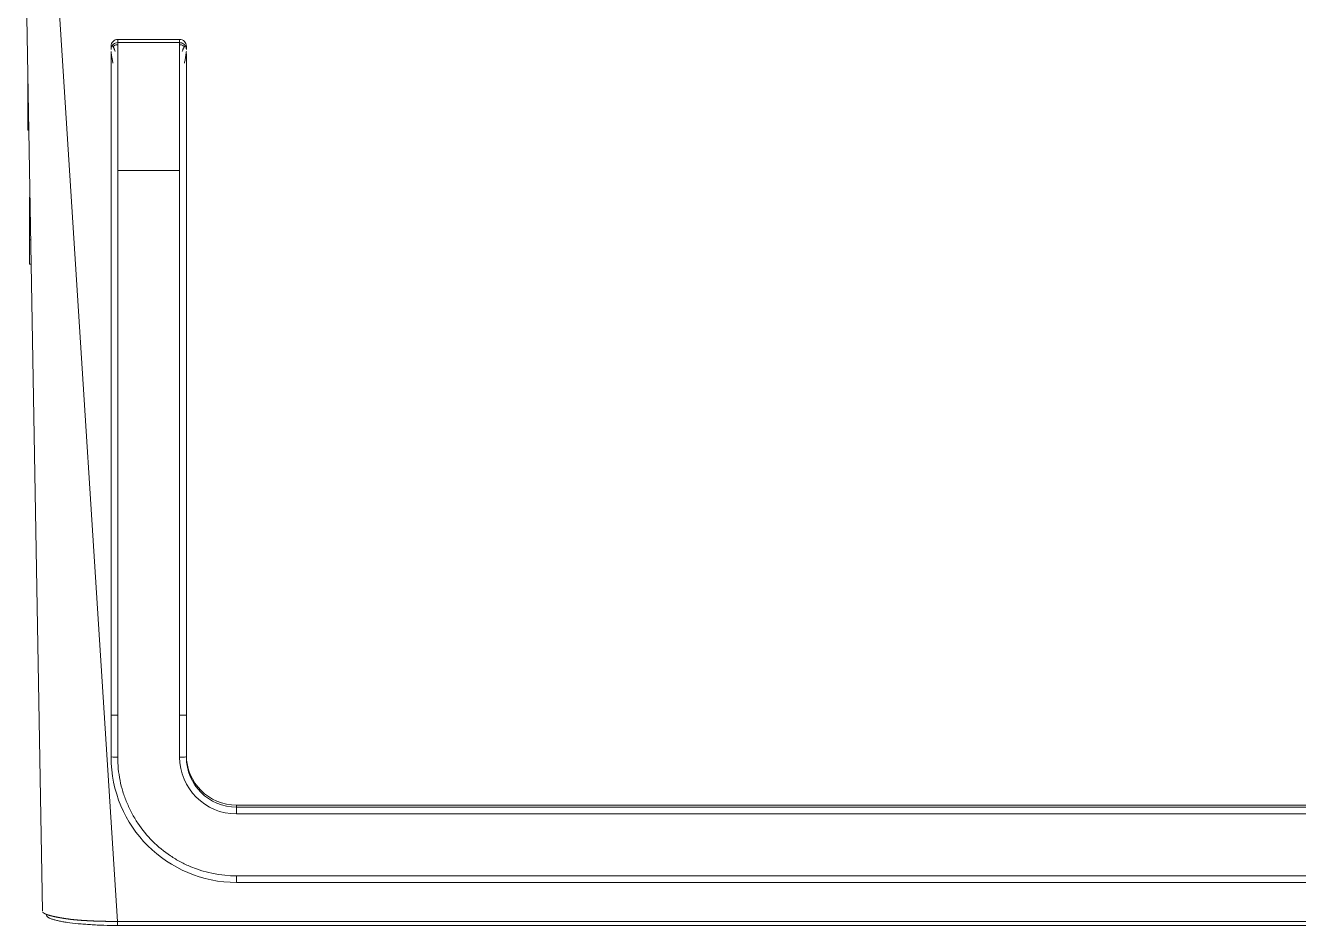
# Model space of a CAD drawing. Header units: millimetres. Extents: x 2433 to 4809, y -10272 to -6912.
# Drawn here: x 2937 to 3089.1, y -7310.2 to -7202.6 of the extents above; entities that cross this region are included whole.
import ezdxf

# ---------------------------------------------------------------- set-up
doc = ezdxf.new("R2010")
doc.units = ezdxf.units.MM

msp = doc.modelspace()

# ---------------------------------------------------------------- linework, layer by layer
at = {"linetype": 'Continuous', "lineweight": 18, "extrusion": (-1.22465e-16, -1, 0)}
for p, q in [((2936.97, -7192.58), (2938.99, -7308.43)), ((2947.2, -7205.49), (2947.2, -7205.11)), ((2956.2, -7205.11), (2956.2, -7205.5)), ((2937.26, -7211.65), (2937.26, -7209.34)), ((2937.26, -7211.65), (2937.26, -7215.14)), ((2937.26, -7215.14), (2937.36, -7215.14)), ((2937.46, -7228.25), (2937.46, -7223.14)), ((2937.5, -7223.14), (2937.46, -7223.14)), ((2937.46, -7228.25), (2937.46, -7231.14)), ((2937.46, -7231.14), (2937.64, -7231.14)), ((2947.2, -7285.02), (2947.2, -7290.02)), ((2956.2, -7285.02), (2956.2, -7290.02)), ((3184.51, -7295.78), (2962.2, -7295.78)), ((2962.2, -7305.02), (3184.51, -7305.02)), ((2947.85, -7310.16), (3184.5, -7310.16))]:
    msp.add_line(p, q, dxfattribs=at)
at = {"linetype": 'Continuous', "lineweight": 13, "extrusion": (-1.22465e-16, -1, 0)}
for p, q in [((2940.48, -7192.58), (2947.99, -7309.66)), ((2948, -7204.69), (2955.4, -7204.69)), ((2937.3, -7211.65), (2937.26, -7211.65)), ((2955.4, -7219.95), (2948, -7219.95)), ((2937.59, -7228.25), (2937.46, -7228.25)), ((2948, -7285.03), (2948, -7290.03)), ((2955.4, -7285.03), (2955.4, -7290.03)), ((2962.2, -7295.78), (2962.2, -7296.02)), ((2962.2, -7296.02), (3184.51, -7296.02)), ((2962.2, -7296.83), (2962.2, -7296.02)), ((2962.2, -7296.83), (3184.51, -7296.83)), ((2962.2, -7304.23), (2962.2, -7305.02)), ((3184.51, -7304.23), (2962.2, -7304.23)), ((2947.99, -7309.66), (3184.51, -7309.66))]:
    msp.add_line(p, q, dxfattribs=at)
at = {"linetype": 'Continuous', "lineweight": 18}
for centre, major_axis, start_param, end_param in [((2948, -7205.11), (0.8, 0), 1.570797, 3.141612), ((2955.4, -7205.11), (0.8, 0), 6.283165, 7.853981), ((2962.2, -7290.02), (15, 0), 3.141593, 4.712389), ((2962.2, -7289.79), (6, 0), 3.141593, 4.712389), ((2962.2, -7290.02), (-6, 0), 0, 1.570796)]:
    msp.add_ellipse(centre, major_axis=major_axis, ratio=0.999848, start_param=start_param, end_param=end_param, dxfattribs=at)
at = {"linetype": 'Continuous', "lineweight": 13}
for centre, major_axis, ratio, start_param, end_param in [((2948, -7290.02), (-0.8, 0), 0.017452, 0, 1.570796), ((2955.4, -7290.02), (0.8, 0), 0.017452, 4.712389, 6.283185), ((2962.2, -7290.03), (6.8, 0), 0.999848, 3.141593, 4.712389)]:
    msp.add_ellipse(centre, major_axis=major_axis, ratio=ratio, start_param=start_param, end_param=end_param, dxfattribs=at)
for points, knots in [([(2948, -7204.69), (2947.91, -7204.69), (2947.8, -7204.71), (2947.61, -7204.79), (2947.51, -7204.85), (2947.36, -7205.01), (2947.29, -7205.1), (2947.22, -7205.3), (2947.2, -7205.4), (2947.2, -7205.49)], [0, 0, 0, 0, 0.25, 0.25, 0.5, 0.5, 0.75, 0.75, 1, 1, 1, 1]), ([(2948, -7204.69), (2948, -7204.7), (2948, -7204.74), (2948, -7204.85), (2948, -7204.93), (2948, -7205.14), (2948, -7205.27), (2948, -7205.57), (2948, -7205.74), (2948, -7206.13), (2948, -7206.35), (2948, -7206.83), (2948, -7207.09), (2948, -7207.65), (2948, -7207.95), (2948, -7208.58), (2948, -7208.92), (2948, -7209.63), (2948, -7210), (2948, -7210.77), (2948, -7211.17), (2948, -7211.99), (2948, -7212.42), (2948, -7213.29), (2948, -7213.74), (2948, -7214.65), (2948, -7215.12), (2948, -7216.06), (2948, -7216.54), (2948, -7217.51), (2948, -7217.99), (2948, -7218.97), (2948, -7219.46), (2948, -7219.95)], [0, 0, 0, 0, 0.0625, 0.0625, 0.125, 0.125, 0.1875, 0.1875, 0.25, 0.25, 0.3125, 0.3125, 0.375, 0.375, 0.4375, 0.4375, 0.5, 0.5, 0.5625, 0.5625, 0.625, 0.625, 0.6875, 0.6875, 0.75, 0.75, 0.8125, 0.8125, 0.875, 0.875, 0.9375, 0.9375, 1, 1, 1, 1]), ([(2955.4, -7204.69), (2955.4, -7204.69), (2955.41, -7204.69), (2955.42, -7204.69), (2955.43, -7204.69), (2955.44, -7204.7), (2955.45, -7204.7), (2955.46, -7204.7), (2955.48, -7204.7), (2955.49, -7204.7), (2955.5, -7204.7), (2955.51, -7204.7), (2955.53, -7204.7), (2955.54, -7204.71), (2955.55, -7204.71), (2955.57, -7204.71), (2955.58, -7204.71), (2955.59, -7204.72), (2955.61, -7204.72), (2955.62, -7204.73), (2955.64, -7204.73), (2955.65, -7204.73), (2955.67, -7204.74), (2955.68, -7204.75), (2955.7, -7204.75), (2955.71, -7204.76), (2955.73, -7204.76), (2955.74, -7204.77), (2955.76, -7204.78), (2955.77, -7204.79), (2955.79, -7204.8), (2955.8, -7204.8), (2955.82, -7204.81), (2955.84, -7204.82), (2955.85, -7204.83), (2955.87, -7204.85), (2955.88, -7204.86), (2955.9, -7204.87), (2955.91, -7204.88), (2955.93, -7204.89), (2955.94, -7204.91), (2955.96, -7204.92), (2955.97, -7204.94), (2955.99, -7204.95), (2956, -7204.97), (2956.02, -7204.99), (2956.03, -7205), (2956.05, -7205.02), (2956.06, -7205.04), (2956.07, -7205.06), (2956.08, -7205.08), (2956.1, -7205.1), (2956.11, -7205.12), (2956.12, -7205.14), (2956.13, -7205.16), (2956.14, -7205.19), (2956.15, -7205.21), (2956.16, -7205.23), (2956.16, -7205.26), (2956.17, -7205.28), (2956.18, -7205.31), (2956.18, -7205.33), (2956.19, -7205.36), (2956.19, -7205.39), (2956.2, -7205.41), (2956.2, -7205.44), (2956.2, -7205.47), (2956.2, -7205.49), (2956.2, -7205.5)], [0, 0, 0, 0, 0.0081, 0.016418, 0.024952, 0.033704, 0.042672, 0.051857, 0.061259, 0.070879, 0.080715, 0.090768, 0.101038, 0.111525, 0.122229, 0.13315, 0.144288, 0.155642, 0.167214, 0.179003, 0.191009, 0.203231, 0.215671, 0.228328, 0.241201, 0.254292, 0.267599, 0.281123, 0.294865, 0.308823, 0.322998, 0.337391, 0.352, 0.366826, 0.381869, 0.397129, 0.412606, 0.4283, 0.444211, 0.460339, 0.476684, 0.493245, 0.510024, 0.52702, 0.544232, 0.561662, 0.579309, 0.597172, 0.615252, 0.63355, 0.652064, 0.670795, 0.689744, 0.708909, 0.728291, 0.74789, 0.767706, 0.787739, 0.807989, 0.828456, 0.849139, 0.87004, 0.891158, 0.912492, 0.934044, 0.955812, 0.977798, 1, 1, 1, 1]), ([(2955.4, -7204.69), (2955.4, -7204.7), (2955.4, -7204.84), (2955.4, -7205.61), (2955.4, -7207.34), (2955.4, -7209.36), (2955.4, -7211.27), (2955.4, -7213.33), (2955.4, -7215.61), (2955.4, -7217.67), (2955.4, -7218.71), (2955.4, -7219.31), (2955.4, -7219.68), (2955.4, -7219.89), (2955.4, -7219.95)], [0, 0, 0, 0, 0.076401, 0.229012, 0.381623, 0.534233, 0.610539, 0.686844, 0.839455, 0.91576, 0.953913, 0.972989, 0.992066, 1, 1, 1, 1]), ([(2955.4, -7219.95), (2955.4, -7220.04), (2955.4, -7220.27), (2955.4, -7220.79), (2955.4, -7221.49), (2955.4, -7222.35), (2955.4, -7224.07), (2955.4, -7226.65), (2955.4, -7233.51), (2955.4, -7243.82), (2955.4, -7262.14), (2955.4, -7275.87), (2955.4, -7285.03)], [0, 0, 0, 0, 0.003853, 0.01045, 0.023644, 0.036838, 0.050032, 0.102808, 0.155584, 0.366688, 0.577792, 1, 1, 1, 1]), ([(2947.2, -7285.02), (2947.2, -7285.02), (2947.23, -7285.03), (2947.41, -7285.03), (2947.7, -7285.03), (2947.9, -7285.03), (2948, -7285.03)], [0, 0, 0, 0, 0.245521, 0.497014, 0.748507, 1, 1, 1, 1]), ([(2955.4, -7285.03), (2955.49, -7285.03), (2955.7, -7285.03), (2955.98, -7285.03), (2956.17, -7285.03), (2956.2, -7285.02), (2956.2, -7285.02)], [0, 0, 0, 0, 0.251186, 0.502371, 0.753557, 1, 1, 1, 1]), ([(2947.99, -7310.15), (2947.99, -7310.16), (2947.99, -7310.16), (2947.99, -7310.12), (2947.99, -7310.09), (2947.99, -7309.99), (2947.99, -7309.93), (2947.99, -7309.8), (2947.99, -7309.73), (2947.99, -7309.66)], [0, 0, 0, 0, 0.25, 0.25, 0.5, 0.5, 0.75, 0.75, 1, 1, 1, 1])]:
    msp.add_open_spline(points, degree=3, knots=knots, dxfattribs=at)
at = {"linetype": 'Continuous', "lineweight": 18}
for points, knots in [([(2948, -7204.93), (2947.95, -7204.94), (2947.85, -7204.95), (2947.7, -7204.99), (2947.55, -7205.07), (2947.47, -7205.14), (2947.43, -7205.18)], [0, 0, 0, 0, 0.233601, 0.480473, 0.737772, 1, 1, 1, 1]), ([(2955.97, -7205.18), (2955.93, -7205.14), (2955.84, -7205.07), (2955.7, -7204.99), (2955.55, -7204.95), (2955.45, -7204.94), (2955.4, -7204.93)], [0, 0, 0, 0, 0.262223, 0.519523, 0.766397, 1, 1, 1, 1]), ([(2947.2, -7285.02), (2947.2, -7277.72), (2947.2, -7266.77), (2947.2, -7254), (2947.2, -7247.62), (2947.2, -7244.42), (2947.2, -7242.83), (2947.2, -7242.03), (2947.2, -7241.63), (2947.2, -7241.43), (2947.2, -7241.33), (2947.2, -7241.28), (2947.2, -7241.25), (2947.2, -7241.24), (2947.2, -7241.24), (2947.2, -7241.23), (2947.2, -7241.23), (2947.2, -7240.65), (2947.2, -7238.84), (2947.2, -7235.1), (2947.2, -7232.83), (2947.2, -7231.59), (2947.2, -7230.94), (2947.2, -7230.61), (2947.2, -7230.45), (2947.2, -7230.37), (2947.2, -7230.32), (2947.2, -7230.3), (2947.2, -7230.29), (2947.2, -7230.29), (2947.2, -7230.28), (2947.2, -7230.28), (2947.2, -7229.96), (2947.2, -7229.03), (2947.2, -7227.18), (2947.2, -7226.06), (2947.2, -7225.45), (2947.2, -7225.13), (2947.2, -7224.97), (2947.2, -7224.89), (2947.2, -7224.85), (2947.2, -7224.83), (2947.2, -7224.82), (2947.2, -7224.81), (2947.2, -7224.81), (2947.2, -7224.35), (2947.2, -7223.67), (2947.2, -7222.87), (2947.2, -7222.47), (2947.2, -7222.27), (2947.2, -7222.17), (2947.2, -7222.13), (2947.2, -7222.1), (2947.2, -7222.08), (2947.2, -7221.87), (2947.2, -7221.54), (2947.2, -7221.13), (2947.2, -7220.92), (2947.2, -7220.83), (2947.2, -7220.76), (2947.2, -7220.73), (2947.2, -7220.58), (2947.2, -7220.41), (2947.2, -7220.24), (2947.2, -7220.17), (2947.2, -7220.16), (2947.2, -7220.13), (2947.2, -7220.08), (2947.2, -7219.89), (2947.2, -7219.68), (2947.2, -7219.5), (2947.2, -7219.42), (2947.2, -7219.37), (2947.2, -7219.36), (2947.2, -7219.35), (2947.2, -7219.34), (2947.2, -7218.88), (2947.2, -7218.21), (2947.2, -7217.54), (2947.2, -7217.09), (2947.2, -7216.87), (2947.2, -7216.21), (2947.2, -7215.55), (2947.2, -7214.91), (2947.2, -7214.49), (2947.2, -7214.28), (2947.2, -7213.65), (2947.2, -7213.04), (2947.2, -7212.46), (2947.2, -7212.07), (2947.2, -7211.89), (2947.2, -7211.32), (2947.2, -7210.96), (2947.2, -7210.26), (2947.2, -7209.93), (2947.2, -7209.29), (2947.2, -7208.99), (2947.2, -7208.42), (2947.2, -7208.15), (2947.2, -7207.65), (2947.2, -7207.41), (2947.2, -7206.98), (2947.2, -7206.79), (2947.2, -7206.44), (2947.2, -7206.28), (2947.2, -7206.11), (2947.2, -7206.07), (2947.2, -7206.03)], [0, 0, 0, 0, 0.261054, 0.391581, 0.456845, 0.489476, 0.505792, 0.51395, 0.518029, 0.520069, 0.521088, 0.521598, 0.521853, 0.521981, 0.522044, 0.522044, 0.522108, 0.522108, 0.587372, 0.620003, 0.636319, 0.644477, 0.648556, 0.650596, 0.651615, 0.652125, 0.65238, 0.652508, 0.652571, 0.652603, 0.652603, 0.652635, 0.652635, 0.685267, 0.701583, 0.709741, 0.71382, 0.715859, 0.716879, 0.717389, 0.717644, 0.717771, 0.717835, 0.717835, 0.717899, 0.717899, 0.734214, 0.742372, 0.746451, 0.748491, 0.749511, 0.75002, 0.75002, 0.75053, 0.75053, 0.758688, 0.762767, 0.764807, 0.765826, 0.765826, 0.766846, 0.766846, 0.770925, 0.772965, 0.772965, 0.773474, 0.773474, 0.773984, 0.775004, 0.779083, 0.781123, 0.782142, 0.782652, 0.782907, 0.782907, 0.783162, 0.783162, 0.799478, 0.807636, 0.807636, 0.815794, 0.815794, 0.83211, 0.840268, 0.840268, 0.848426, 0.848426, 0.864741, 0.872899, 0.872899, 0.881057, 0.881057, 0.897373, 0.897373, 0.913689, 0.913689, 0.930005, 0.930005, 0.946321, 0.946321, 0.962637, 0.962637, 0.978953, 0.978953, 0.995268, 0.995268, 1, 1, 1, 1]), ([(2956.2, -7206.03), (2956.2, -7206.19), (2956.2, -7206.38), (2956.2, -7206.79), (2956.2, -7207.08), (2956.2, -7207.42), (2956.2, -7207.65), (2956.2, -7207.78), (2956.2, -7208.41), (2956.2, -7208.97), (2956.2, -7209.93), (2956.2, -7210.43), (2956.2, -7210.96), (2956.2, -7211.32), (2956.2, -7211.51), (2956.2, -7212.07), (2956.2, -7212.45), (2956.2, -7213.25), (2956.2, -7213.65), (2956.2, -7214.91), (2956.2, -7215.76), (2956.2, -7217.09), (2956.2, -7217.76), (2956.2, -7218.55), (2956.2, -7218.94), (2956.2, -7219.14), (2956.2, -7219.24), (2956.2, -7219.28), (2956.2, -7219.31), (2956.2, -7219.32), (2956.2, -7219.43), (2956.2, -7219.59), (2956.2, -7219.8), (2956.2, -7219.9), (2956.2, -7219.96), (2956.2, -7219.99), (2956.2, -7220), (2956.2, -7220.01), (2956.2, -7220.02), (2956.2, -7220.1), (2956.2, -7220.25), (2956.2, -7220.46), (2956.2, -7220.58), (2956.2, -7220.64), (2956.2, -7220.67), (2956.2, -7220.68), (2956.2, -7220.69), (2956.2, -7220.7), (2956.2, -7221.07), (2956.2, -7221.51), (2956.2, -7221.85), (2956.2, -7221.98), (2956.2, -7222.03), (2956.2, -7222.05), (2956.2, -7222.06), (2956.2, -7222.06), (2956.2, -7222.07), (2956.2, -7222.07), (2956.2, -7222.98), (2956.2, -7223.9), (2956.2, -7226.63), (2956.2, -7228.46), (2956.2, -7232.11), (2956.2, -7233.93), (2956.2, -7236.67), (2956.2, -7238.04), (2956.2, -7239.63), (2956.2, -7240.43), (2956.2, -7240.83), (2956.2, -7241.03), (2956.2, -7241.13), (2956.2, -7241.18), (2956.2, -7241.2), (2956.2, -7241.22), (2956.2, -7241.22), (2956.2, -7241.23), (2956.2, -7241.23), (2956.2, -7241.25), (2956.2, -7241.95), (2956.2, -7243.93), (2956.2, -7245.22), (2956.2, -7245.94), (2956.2, -7246.31), (2956.2, -7246.51), (2956.2, -7246.6), (2956.2, -7246.65), (2956.2, -7246.67), (2956.2, -7246.69), (2956.2, -7248.32), (2956.2, -7250.22), (2956.2, -7251.51), (2956.2, -7251.92), (2956.2, -7252.07), (2956.2, -7252.13), (2956.2, -7252.15), (2956.2, -7252.17), (2956.2, -7252.17), (2956.2, -7252.17), (2956.2, -7252.18), (2956.2, -7252.18), (2956.2, -7252.18), (2956.2, -7254.05), (2956.2, -7256.82), (2956.2, -7259.99), (2956.2, -7261.56), (2956.2, -7262.34), (2956.2, -7262.73), (2956.2, -7262.93), (2956.2, -7263.03), (2956.2, -7263.08), (2956.2, -7263.1), (2956.2, -7263.11), (2956.2, -7263.12), (2956.2, -7263.12), (2956.2, -7263.12), (2956.2, -7276.57), (2956.2, -7283.87), (2956.2, -7285.02)], [0, 0, 0, 0, 0.021047, 0.021047, 0.037363, 0.045521, 0.045521, 0.053679, 0.053679, 0.086311, 0.086311, 0.102627, 0.110785, 0.110785, 0.118943, 0.118943, 0.135259, 0.135259, 0.151574, 0.151574, 0.184206, 0.184206, 0.200522, 0.20868, 0.212759, 0.214799, 0.215818, 0.216328, 0.216328, 0.216838, 0.216838, 0.220917, 0.222956, 0.223976, 0.224486, 0.224741, 0.224868, 0.224868, 0.224996, 0.224996, 0.229075, 0.231114, 0.232134, 0.232644, 0.232899, 0.233026, 0.233026, 0.233154, 0.233154, 0.241312, 0.245391, 0.24743, 0.24845, 0.24896, 0.249215, 0.249342, 0.249342, 0.24947, 0.24947, 0.282101, 0.282101, 0.347365, 0.347365, 0.412628, 0.412628, 0.44526, 0.461576, 0.469734, 0.473813, 0.475853, 0.476872, 0.477382, 0.477637, 0.477765, 0.477828, 0.477828, 0.477892, 0.477892, 0.510524, 0.52684, 0.534998, 0.539077, 0.541116, 0.542136, 0.542646, 0.542901, 0.542901, 0.543155, 0.543155, 0.575787, 0.592103, 0.600261, 0.60434, 0.60638, 0.607399, 0.607909, 0.608164, 0.608292, 0.608355, 0.608355, 0.608419, 0.608419, 0.673682, 0.706314, 0.72263, 0.730788, 0.734867, 0.736907, 0.737926, 0.738436, 0.738691, 0.738819, 0.738882, 0.738882, 0.738946, 0.738946, 1, 1, 1, 1]), ([(2948, -7290.03), (2948, -7290.5), (2948.02, -7290.97), (2948.11, -7291.9), (2948.18, -7292.36), (2948.37, -7293.28), (2948.48, -7293.72), (2948.75, -7294.61), (2948.91, -7295.05), (2949.27, -7295.91), (2949.46, -7296.33), (2949.9, -7297.15), (2950.14, -7297.54), (2950.91, -7298.7), (2951.5, -7299.42), (2952.82, -7300.73), (2953.53, -7301.31), (2954.69, -7302.09), (2955.09, -7302.33), (2955.9, -7302.77), (2956.32, -7302.96), (2958.48, -7303.86), (2960.29, -7304.22), (2962.2, -7304.23)], [0, 0, 0, 0, 0.0625, 0.0625, 0.125, 0.125, 0.1875, 0.1875, 0.25, 0.25, 0.3125, 0.3125, 0.375, 0.375, 0.5, 0.5, 0.625, 0.625, 0.6875, 0.6875, 0.75, 0.75, 1, 1, 1, 1]), ([(2939.03, -7308.55), (2939.03, -7308.55), (2939.03, -7308.56), (2939.04, -7308.56), (2939.04, -7308.57), (2939.05, -7308.58), (2939.06, -7308.58), (2939.06, -7308.59), (2939.07, -7308.6), (2939.08, -7308.6), (2939.08, -7308.61), (2939.09, -7308.62), (2939.1, -7308.62), (2939.11, -7308.63), (2939.11, -7308.64), (2939.12, -7308.64), (2939.13, -7308.65), (2939.14, -7308.66), (2939.15, -7308.66), (2939.16, -7308.67), (2939.17, -7308.68), (2939.18, -7308.68), (2939.19, -7308.69), (2939.2, -7308.7), (2939.21, -7308.7), (2939.23, -7308.71), (2939.24, -7308.72), (2939.25, -7308.72), (2939.26, -7308.73), (2939.28, -7308.74), (2939.29, -7308.74), (2939.3, -7308.75), (2939.32, -7308.76), (2939.33, -7308.76), (2939.34, -7308.77), (2939.36, -7308.78), (2939.37, -7308.78), (2939.39, -7308.79), (2939.41, -7308.8), (2939.42, -7308.81), (2939.44, -7308.81), (2939.46, -7308.82), (2939.47, -7308.83), (2939.49, -7308.83), (2939.51, -7308.84), (2939.53, -7308.85), (2939.54, -7308.85), (2939.56, -7308.86), (2939.58, -7308.87), (2939.6, -7308.87), (2939.62, -7308.88), (2939.64, -7308.89), (2939.66, -7308.89), (2939.68, -7308.9), (2939.7, -7308.91), (2939.73, -7308.91), (2939.75, -7308.92), (2939.77, -7308.93), (2939.79, -7308.93), (2939.81, -7308.94), (2939.84, -7308.95), (2939.86, -7308.95), (2939.88, -7308.96), (2939.91, -7308.97), (2939.93, -7308.97), (2939.96, -7308.98), (2939.98, -7308.99), (2940.01, -7308.99), (2940.03, -7309), (2940.06, -7309.01), (2940.09, -7309.01), (2940.11, -7309.02), (2940.14, -7309.03), (2940.17, -7309.03), (2940.2, -7309.04), (2940.22, -7309.05), (2940.25, -7309.05), (2940.28, -7309.06), (2940.31, -7309.07), (2940.34, -7309.07), (2940.37, -7309.08), (2940.4, -7309.09), (2940.43, -7309.09), (2940.46, -7309.1), (2940.49, -7309.11), (2940.52, -7309.11), (2940.55, -7309.12), (2940.58, -7309.13), (2940.62, -7309.13), (2940.65, -7309.14), (2940.68, -7309.15), (2940.71, -7309.15), (2940.75, -7309.16), (2940.78, -7309.17), (2940.81, -7309.17), (2940.85, -7309.18), (2940.88, -7309.19), (2940.92, -7309.19), (2940.95, -7309.2), (2940.99, -7309.21), (2941.02, -7309.21), (2941.06, -7309.22), (2941.09, -7309.22), (2941.13, -7309.23), (2941.17, -7309.24), (2941.2, -7309.24), (2941.24, -7309.25), (2941.28, -7309.26), (2941.32, -7309.26), (2941.35, -7309.27), (2941.39, -7309.28), (2941.43, -7309.28), (2941.47, -7309.29), (2941.51, -7309.3), (2941.55, -7309.3), (2941.59, -7309.31), (2941.63, -7309.32), (2941.68, -7309.32), (2941.73, -7309.33), (2941.79, -7309.34), (2941.84, -7309.35), (2941.9, -7309.36), (2941.95, -7309.37), (2942.01, -7309.37), (2942.07, -7309.38), (2942.13, -7309.39), (2942.19, -7309.4), (2942.25, -7309.4), (2942.31, -7309.41), (2942.37, -7309.42), (2942.43, -7309.43), (2942.49, -7309.43), (2942.55, -7309.44), (2942.62, -7309.45), (2942.68, -7309.45), (2942.74, -7309.46), (2942.81, -7309.47), (2942.87, -7309.47), (2942.94, -7309.48), (2943.01, -7309.48), (2943.08, -7309.49), (2943.14, -7309.5), (2943.21, -7309.5), (2943.28, -7309.51), (2943.35, -7309.51), (2943.42, -7309.52), (2943.49, -7309.53), (2943.57, -7309.53), (2943.64, -7309.54), (2943.71, -7309.54), (2943.78, -7309.55), (2943.86, -7309.55), (2943.93, -7309.56), (2944.01, -7309.56), (2944.08, -7309.57), (2944.16, -7309.57), (2944.23, -7309.57), (2944.31, -7309.58), (2944.39, -7309.58), (2944.47, -7309.59), (2944.54, -7309.59), (2944.62, -7309.59), (2944.7, -7309.6), (2944.78, -7309.6), (2944.86, -7309.61), (2944.94, -7309.61), (2945.02, -7309.61), (2945.1, -7309.62), (2945.18, -7309.62), (2945.26, -7309.62), (2945.35, -7309.63), (2945.43, -7309.63), (2945.51, -7309.63), (2945.59, -7309.63), (2945.68, -7309.64), (2945.76, -7309.64), (2945.84, -7309.64), (2945.93, -7309.64), (2946.01, -7309.64), (2946.1, -7309.65), (2946.18, -7309.65), (2946.27, -7309.65), (2946.35, -7309.65), (2946.44, -7309.65), (2946.52, -7309.66), (2946.61, -7309.66), (2946.7, -7309.66), (2946.78, -7309.66), (2946.87, -7309.66), (2946.95, -7309.66), (2947.04, -7309.66), (2947.13, -7309.66), (2947.21, -7309.66), (2947.3, -7309.66), (2947.39, -7309.66), (2947.47, -7309.66), (2947.56, -7309.66), (2947.65, -7309.66), (2947.73, -7309.66), (2947.82, -7309.66), (2947.91, -7309.66), (2947.96, -7309.66), (2947.99, -7309.66)], [0, 0, 0, 0, 0.003494, 0.007254, 0.01102, 0.014795, 0.018576, 0.022365, 0.026162, 0.029965, 0.033776, 0.037593, 0.041418, 0.04525, 0.049088, 0.052934, 0.056786, 0.060645, 0.064511, 0.068383, 0.072262, 0.076147, 0.080039, 0.083938, 0.087843, 0.091754, 0.095672, 0.099596, 0.103526, 0.107463, 0.111405, 0.115354, 0.119309, 0.123271, 0.127238, 0.131212, 0.135191, 0.139177, 0.143168, 0.147166, 0.151169, 0.155179, 0.159195, 0.163216, 0.167244, 0.171277, 0.175317, 0.179362, 0.183413, 0.187471, 0.191534, 0.195603, 0.199679, 0.20376, 0.207846, 0.211939, 0.216036, 0.22014, 0.224248, 0.228362, 0.232481, 0.236604, 0.240733, 0.244867, 0.249005, 0.253148, 0.257296, 0.261447, 0.265604, 0.269764, 0.273929, 0.278097, 0.28227, 0.286446, 0.290627, 0.29481, 0.298998, 0.303188, 0.307383, 0.31158, 0.315781, 0.319984, 0.324191, 0.3284, 0.332613, 0.336828, 0.341045, 0.345266, 0.349488, 0.353713, 0.35794, 0.36217, 0.366401, 0.370635, 0.37487, 0.379107, 0.383346, 0.387587, 0.391829, 0.396073, 0.400318, 0.404564, 0.408812, 0.413061, 0.417312, 0.421563, 0.425815, 0.430068, 0.434323, 0.438578, 0.442833, 0.44709, 0.451347, 0.455604, 0.459863, 0.464121, 0.46838, 0.473982, 0.479606, 0.485254, 0.490925, 0.496618, 0.502335, 0.508074, 0.513835, 0.519619, 0.525424, 0.531252, 0.537101, 0.542972, 0.548863, 0.554776, 0.56071, 0.566664, 0.572638, 0.578632, 0.584646, 0.590679, 0.596732, 0.602803, 0.608892, 0.615, 0.621125, 0.627268, 0.633428, 0.639604, 0.645797, 0.652005, 0.658229, 0.664468, 0.670722, 0.67699, 0.683271, 0.689566, 0.695874, 0.702194, 0.708525, 0.714869, 0.721223, 0.727587, 0.733962, 0.740346, 0.746738, 0.75314, 0.759549, 0.765967, 0.772393, 0.778826, 0.785268, 0.791716, 0.798172, 0.804635, 0.811105, 0.817582, 0.824064, 0.830553, 0.837047, 0.843547, 0.850052, 0.856561, 0.863074, 0.869592, 0.876112, 0.882636, 0.889163, 0.895691, 0.902222, 0.908753, 0.915285, 0.921818, 0.928349, 0.93488, 0.94141, 0.947937, 0.954461, 0.960982, 0.967499, 0.974012, 0.980519, 0.987019, 0.993513, 1, 1, 1, 1]), ([(2947.99, -7310.15), (2947.43, -7310.15), (2946.6, -7310.14), (2945.8, -7310.11), (2945.27, -7310.09), (2945.01, -7310.07), (2944.49, -7310.04), (2944.12, -7310.01), (2943.75, -7309.99), (2943.51, -7309.96), (2943.4, -7309.95), (2942.81, -7309.9), (2942.37, -7309.85), (2941.78, -7309.76), (2941.5, -7309.72), (2941.25, -7309.67), (2941.08, -7309.63), (2941, -7309.62), (2940.77, -7309.57), (2940.56, -7309.52), (2940.37, -7309.46), (2940.25, -7309.42), (2940.19, -7309.41), (2939.72, -7309.24), (2939.5, -7309.08), (2939.49, -7308.92)], [0, 0, 0, 0, 0.125, 0.1875, 0.1875, 0.25, 0.25, 0.3125, 0.34375, 0.34375, 0.375, 0.375, 0.5, 0.5, 0.5625, 0.59375, 0.59375, 0.625, 0.625, 0.6875, 0.71875, 0.71875, 0.75, 0.75, 1, 1, 1, 1])]:
    msp.add_open_spline(points, degree=3, knots=knots, dxfattribs=at)
for points, degree in [([(2948, -7204.31), (2950.47, -7204.31), (2952.93, -7204.31), (2955.4, -7204.31)], 3), ([(2947.2, -7205.73), (2947.19, -7205.92), (2947.43, -7207.15)], 2), ([(2947.69, -7205.74), (2947.39, -7204.84), (2947.25, -7205.2)], 2), ([(2956.14, -7205.2), (2956.01, -7204.84), (2955.71, -7205.74)], 2), ([(2955.97, -7207.15), (2956.21, -7205.92), (2956.2, -7205.73)], 2)]:
    msp.add_open_spline(points, degree=degree, dxfattribs=at)
at = {"linetype": 'Continuous', "lineweight": 13}
for points, degree in [([(2948, -7204.31), (2948, -7204.69)], 1), ([(2955.4, -7204.31), (2955.4, -7204.37), (2955.4, -7204.5), (2955.4, -7204.63), (2955.4, -7204.69)], 3), ([(2948, -7219.95), (2948, -7285.03)], 1)]:
    msp.add_open_spline(points, degree=degree, dxfattribs=at)

doc.saveas('drawing.dxf')
